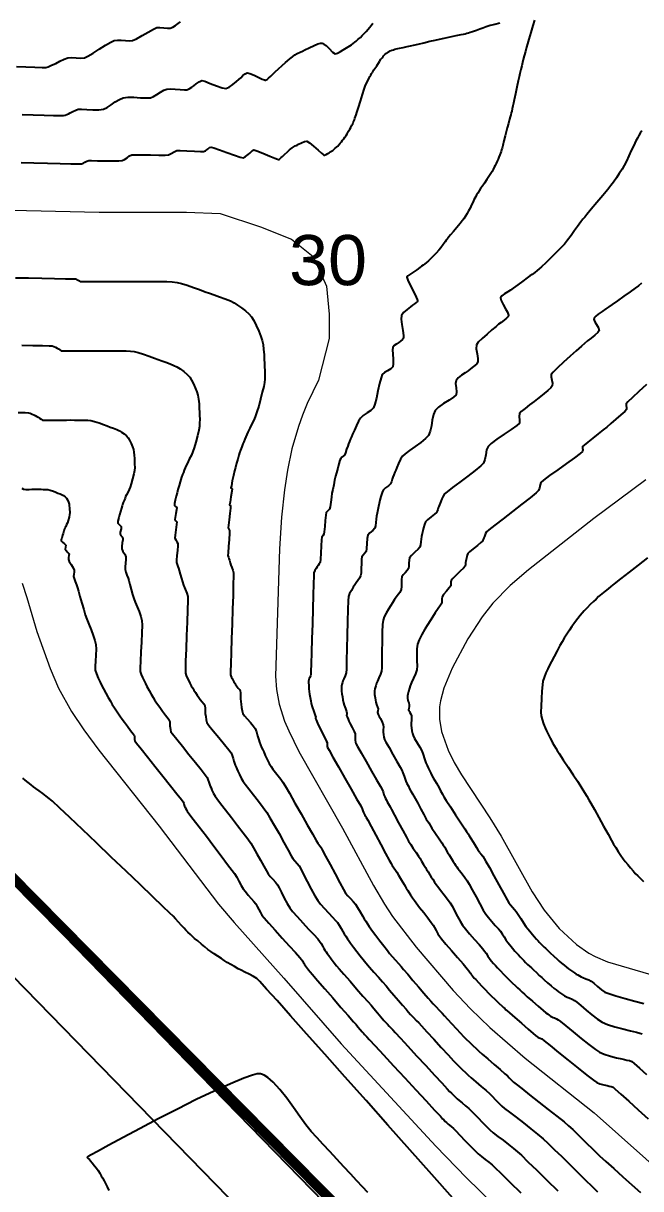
# Model space of a CAD drawing. Extents: x 27 to 849, y 0 to 853.
# Drawn here: x 191.3 to 253.8, y 308.7 to 426.9 of the extents above; entities that cross this region are included whole.
import ezdxf
from ezdxf.enums import TextEntityAlignment as Align

# ---------------------------------------------------------------- set-up
doc = ezdxf.new("R2010")
doc.units = 0
doc.header["$LTSCALE"] = 2
for name, color, linetype in [('ARQ - PORTAS E ESQUADRIAS 1-50', 2, 'Continuous'), ('Curva 1 m', 5, 'Continuous'), ('Curva Mestra', 1, 'Continuous'), ('TRA_Trecho_Rodoviario_L', 7, 'Continuous'), ('TXT - TEXTO 01', 142, 'Continuous')]:
    doc.layers.add(name, color=color, linetype=linetype)
doc.styles.add('ARIAL', font='arial.ttf')

msp = doc.modelspace()

# ---------------------------------------------------------------- linework, layer by layer
at = {"layer": 'ARQ - PORTAS E ESQUADRIAS 1-50', "const_width": 1}
msp.add_lwpolyline([(619.66, 64.96), (532.95, 53.73), (488.22, 57.38), (464.07, 66.69), (452.24, 74.7), (148.79, 382.23), (76.61, 469.9), (65.46, 493.56), (62.14, 582.82), (440.6, 808.53), (802.5, 491.86), (619.66, 64.96)], close=True, dxfattribs=at)
at = {"layer": 'Curva 1 m', "linetype": 'Continuous', "lineweight": -3}
for points, elevation in [([(190.58, 422.48), (191.52, 422.45), (192.45, 422.42), (193.19, 422.4), (193.55, 422.4), (193.79, 422.47), (194.06, 422.58), (194.3, 422.68), (194.56, 422.81), (194.97, 423.02), (195.42, 423.24), (195.8, 423.37), (196.18, 423.4), (196.65, 423.37), (197.11, 423.34), (197.49, 423.37), (197.83, 423.54), (198.35, 423.85), (198.98, 424.25), (199.6, 424.65), (200.14, 424.97), (200.49, 425.13), (200.82, 425.17), (201.21, 425.15), (201.63, 425.12), (202.02, 425.1), (202.35, 425.13), (202.75, 425.3), (203.32, 425.62), (203.93, 425.98), (204.46, 426.28), (204.81, 426.44), (205.12, 426.45), (205.51, 426.41), (205.88, 426.37), (206.17, 426.38), (206.42, 426.49), (206.7, 426.66), (206.98, 426.85), (207.21, 427.01)], 33), ([(191.07, 412.75), (192.36, 412.72), (193.72, 412.69), (195.01, 412.67), (196.1, 412.64), (196.86, 412.63), (197.16, 412.62), (197.28, 412.66), (197.41, 412.71), (197.53, 412.78), (197.72, 412.88), (197.91, 412.95), (198.18, 412.95), (198.78, 412.94), (199.54, 412.93), (200.32, 412.92), (200.95, 412.92), (201.29, 412.95), (201.53, 413.06), (201.79, 413.24), (202.05, 413.42), (202.29, 413.53), (202.65, 413.55), (203.33, 413.55), (204.17, 413.54), (205, 413.52), (205.66, 413.52), (206, 413.53), (206.27, 413.66), (206.56, 413.84), (206.82, 413.97), (207.18, 413.97), (207.85, 413.94), (208.61, 413.9), (209.25, 413.86), (209.55, 413.86), (209.73, 413.95), (209.9, 414.07), (210.02, 414.16), (210.16, 414.27), (210.3, 414.33), (210.57, 414.25), (211.16, 414.05), (211.91, 413.78), (212.67, 413.51), (213.27, 413.31), (213.57, 413.24), (213.8, 413.36), (214.05, 413.56), (214.22, 413.71), (214.36, 413.83), (214.51, 413.97), (214.64, 414.04), (214.94, 413.94), (215.55, 413.7), (216.26, 413.4), (216.76, 413.2), (217.03, 413.09), (217.13, 413.06), (217.15, 413.06), (217.18, 413.07), (217.23, 413.09), (217.31, 413.15), (217.41, 413.26), (217.53, 413.38), (217.74, 413.57), (218.05, 413.85), (218.26, 414.04), (218.38, 414.14), (218.52, 414.25), (218.64, 414.33), (218.82, 414.44), (219.02, 414.53), (219.18, 414.62), (219.46, 414.76), (219.77, 414.89), (220.02, 414.93), (220.28, 414.77), (220.7, 414.42), (221.16, 414.01), (221.49, 413.72), (221.67, 413.57), (221.74, 413.52), (221.76, 413.51), (221.79, 413.51), (221.86, 413.53), (221.97, 413.58), (222.13, 413.67), (222.26, 413.75), (222.39, 413.83), (222.51, 413.91), (222.64, 413.99), (222.76, 414.09), (222.86, 414.18), (223.01, 414.31), (223.14, 414.42), (223.26, 414.56), (223.4, 414.72), (223.51, 414.85), (223.63, 415.01), (223.75, 415.17), (223.87, 415.33), (223.98, 415.5), (224.09, 415.67), (224.24, 415.92), (224.37, 416.13), (224.47, 416.31), (224.58, 416.53), (224.66, 416.69), (224.71, 416.82), (224.78, 416.96), (224.83, 417.09), (224.88, 417.24), (224.95, 417.43), (225.01, 417.6), (225.09, 417.84), (225.24, 418.35), (225.44, 418.99), (225.64, 419.65), (225.81, 420.19), (225.92, 420.49), (226.03, 420.75), (226.18, 421.05), (226.32, 421.33), (226.4, 421.49), (226.48, 421.62), (226.57, 421.77), (226.65, 421.9), (226.81, 422.14), (227.09, 422.57), (227.37, 423), (227.52, 423.22), (227.64, 423.38), (227.73, 423.5), (227.79, 423.57), (227.85, 423.63), (227.96, 423.74), (228.08, 423.85), (228.14, 423.89), (228.21, 423.94), (228.28, 423.98), (228.35, 424.02), (228.47, 424.08), (228.63, 424.15), (228.78, 424.2), (228.93, 424.25), (229.07, 424.29), (229.22, 424.32), (229.4, 424.36), (229.76, 424.43), (230.18, 424.51), (230.51, 424.58), (230.81, 424.65), (231.28, 424.76), (231.86, 424.9), (232.47, 425.05), (233.02, 425.18), (233.44, 425.28), (233.93, 425.38), (234.54, 425.51), (235.16, 425.63), (235.64, 425.73), (235.89, 425.78), (236.05, 425.82), (236.23, 425.86), (236.39, 425.9), (236.57, 425.96), (236.81, 426.03), (237.01, 426.1), (237.22, 426.18), (237.54, 426.3), (237.84, 426.42), (238.01, 426.49), (238.2, 426.55), (238.39, 426.62), (238.58, 426.67), (238.78, 426.73), (239.06, 426.79), (239.57, 426.92)], 31), ([(191.17, 417.61), (192.28, 417.58), (193.38, 417.55), (194.35, 417.53), (195.05, 417.51), (195.35, 417.51), (195.51, 417.56), (195.69, 417.63), (195.85, 417.7), (196.02, 417.78), (196.3, 417.93), (196.6, 418.07), (196.85, 418.16), (197.17, 418.17), (197.7, 418.14), (198.33, 418.11), (198.93, 418.11), (199.39, 418.16), (199.76, 418.33), (200.18, 418.59), (200.6, 418.9), (201.02, 419.16), (201.39, 419.33), (201.86, 419.38), (202.48, 419.37), (203.16, 419.33), (203.76, 419.3), (204.17, 419.33), (204.48, 419.46), (204.82, 419.66), (205.17, 419.88), (205.51, 420.08), (205.81, 420.2), (206.19, 420.23), (206.68, 420.2), (207.19, 420.16), (207.62, 420.12), (207.86, 420.12), (208.09, 420.23), (208.34, 420.39), (208.55, 420.54), (208.79, 420.72), (209.09, 420.94), (209.36, 421.07), (209.66, 420.99), (210.21, 420.78), (210.85, 420.52), (211.43, 420.32), (211.81, 420.25), (212.14, 420.4), (212.52, 420.68), (212.87, 420.98), (213.11, 421.19), (213.31, 421.36), (213.53, 421.57), (213.75, 421.76), (213.95, 421.85), (214.22, 421.79), (214.66, 421.6), (215.15, 421.37), (215.5, 421.21), (215.71, 421.14), (215.8, 421.12), (215.84, 421.12), (215.88, 421.13), (215.98, 421.18), (216.14, 421.31), (216.35, 421.52), (216.59, 421.75), (216.8, 421.94), (217.13, 422.25), (217.51, 422.59), (217.85, 422.9), (218.05, 423.08), (218.29, 423.28), (218.57, 423.49), (218.81, 423.66), (219.04, 423.8), (219.32, 423.94), (219.56, 424.06), (219.81, 424.19), (220.24, 424.4), (220.75, 424.63), (221.14, 424.78), (221.38, 424.85), (221.51, 424.86), (221.56, 424.86), (221.62, 424.84), (221.75, 424.77), (221.96, 424.61), (222.27, 424.31), (222.61, 423.96), (222.87, 423.79), (223.11, 423.85), (223.41, 424), (223.69, 424.17), (223.87, 424.28), (224.03, 424.37), (224.21, 424.48), (224.37, 424.58), (224.53, 424.69), (224.71, 424.83), (224.87, 424.95), (225.01, 425.07), (225.22, 425.25), (225.44, 425.45), (225.62, 425.62), (225.8, 425.81), (226.01, 426.05), (226.22, 426.29), (226.37, 426.46), (226.52, 426.66), (226.7, 426.9)], 32), ([(243.08, 427.2), (242.91, 426.64), (242.71, 425.94), (242.51, 425.27), (242.38, 424.8), (242.28, 424.44), (242.17, 424.02), (242.05, 423.58), (241.94, 423.19), (241.87, 422.89), (241.79, 422.56), (241.69, 422.18), (241.6, 421.79), (241.52, 421.46), (241.44, 421.05), (241.3, 420.41), (241.15, 419.71), (241.03, 419.11), (240.96, 418.79), (240.9, 418.51), (240.83, 418.2), (240.77, 417.97), (240.73, 417.79), (240.68, 417.58), (240.63, 417.4), (240.56, 417.15), (240.44, 416.73), (240.31, 416.26), (240.2, 415.88), (240.1, 415.46), (239.97, 414.95), (239.86, 414.48), (239.8, 414.22), (239.75, 414.06), (239.69, 413.88), (239.64, 413.72), (239.57, 413.54), (239.48, 413.3), (239.39, 413.1), (239.31, 412.9), (239.2, 412.67), (239.11, 412.47), (239, 412.28), (238.88, 412.05), (238.78, 411.86), (238.66, 411.66), (238.52, 411.44), (238.4, 411.25), (238.25, 411.03), (238.01, 410.68), (237.78, 410.33), (237.62, 410.11), (237.49, 409.9), (237.33, 409.66), (237.22, 409.47), (237.13, 409.31), (237.03, 409.13), (236.95, 408.97), (236.86, 408.78), (236.71, 408.46), (236.55, 408.12), (236.41, 407.85), (236.27, 407.6), (236.09, 407.33), (235.91, 407.06), (235.74, 406.83), (235.54, 406.57), (235.21, 406.18), (234.86, 405.76), (234.56, 405.41), (234.41, 405.23), (234.32, 405.12), (234.22, 404.99), (234.13, 404.87), (234.02, 404.71), (233.81, 404.43), (233.58, 404.11), (233.38, 403.86), (233.11, 403.57), (232.71, 403.17), (232.33, 402.8), (232.11, 402.6), (231.96, 402.48), (231.79, 402.35), (231.64, 402.24), (231.45, 402.11), (231.15, 401.89), (230.84, 401.67), (230.65, 401.53), (230.46, 401.41), (230.25, 401.27), (230.14, 401.13), (230.24, 400.84), (230.52, 400.27), (230.85, 399.6), (231.08, 399.12), (231.19, 398.86), (231.23, 398.76), (231.23, 398.73), (231.22, 398.7), (231.18, 398.64), (231.08, 398.55), (230.91, 398.43), (230.73, 398.29), (230.52, 398.13), (230.17, 397.85), (229.82, 397.54), (229.6, 397.24), (229.58, 396.89), (229.64, 396.33), (229.73, 395.72), (229.81, 395.21), (229.82, 394.95), (229.7, 394.8), (229.5, 394.64), (229.32, 394.51), (229.12, 394.37), (228.87, 394.19), (228.71, 394.01), (228.69, 393.77), (228.72, 393.33), (228.75, 392.81), (228.76, 392.34), (228.71, 392.05), (228.51, 391.85), (228.2, 391.65), (227.87, 391.46), (227.65, 391.26), (227.54, 390.94), (227.39, 390.35), (227.22, 389.61), (227.06, 388.86), (226.9, 388.25), (226.76, 387.89), (226.5, 387.63), (226.12, 387.37), (225.73, 387.11), (225.44, 386.85), (225.26, 386.54), (225.04, 386.11), (224.83, 385.63), (224.65, 385.21), (224.54, 384.95), (224.44, 384.74), (224.34, 384.48), (224.24, 384.23), (224.15, 384.01), (224.04, 383.68), (223.92, 383.31), (223.82, 383.08), (223.7, 382.97), (223.56, 382.87), (223.44, 382.76), (223.37, 382.58), (223.26, 382.21), (223.14, 381.76), (223.02, 381.31), (222.92, 380.96), (222.83, 380.56), (222.73, 380.09), (222.64, 379.62), (222.56, 379.24), (222.5, 378.82), (222.43, 378.31), (222.37, 377.86), (222.32, 377.62), (222.22, 377.5), (222.07, 377.38), (221.97, 377.26), (221.93, 377), (221.87, 376.46), (221.82, 375.84), (221.77, 375.31), (221.73, 375.06), (221.63, 374.92), (221.52, 374.78), (221.49, 374.5), (221.46, 373.88), (221.42, 373.15), (221.38, 372.53), (221.35, 372.22), (221.27, 372.07), (221.15, 371.91), (221.05, 371.77), (220.95, 371.6), (220.82, 371.38), (220.73, 371.17), (220.72, 370.85), (220.69, 370.05), (220.65, 368.89), (220.61, 367.5), (220.57, 365.99), (220.53, 364.48), (220.49, 363.09), (220.46, 361.94), (220.43, 361.15), (220.42, 360.84), (220.37, 360.7), (220.3, 360.54), (220.25, 360.44), (220.21, 360.31), (220.18, 360.18), (220.19, 360.03), (220.2, 359.73), (220.22, 359.39), (220.24, 359.11), (220.28, 358.84), (220.34, 358.52), (220.4, 358.19), (220.46, 357.91), (220.56, 357.56), (220.72, 357.1), (220.85, 356.7), (220.91, 356.52), (220.9, 356.46), (220.89, 356.4), (220.96, 356.24), (221.1, 355.91), (221.22, 355.62), (221.35, 355.37), (221.56, 354.95), (221.79, 354.49), (221.98, 354.11), (222.06, 353.94), (222.06, 353.81), (222.06, 353.69), (222.07, 353.56), (222.1, 353.44), (222.26, 353.16), (222.65, 352.46), (223.21, 351.48), (223.86, 350.35), (224.5, 349.22), (225.06, 348.23), (225.47, 347.52), (225.63, 347.23), (225.7, 347.03), (225.76, 346.85), (225.82, 346.73), (225.89, 346.6), (225.96, 346.48), (226.03, 346.35), (226.18, 346.09), (226.52, 345.44), (226.99, 344.57), (227.51, 343.61), (227.99, 342.71), (228.36, 342.02), (228.54, 341.69), (228.67, 341.49), (228.83, 341.25), (228.99, 341.02), (229.12, 340.81), (229.31, 340.49), (229.6, 340.01), (229.87, 339.56), (230.01, 339.31), (230.08, 339.19), (230.17, 339.06), (230.24, 338.94), (230.35, 338.78), (230.53, 338.5), (230.73, 338.19), (230.91, 337.94), (231.1, 337.68), (231.44, 337.24), (231.86, 336.7), (232.28, 336.16), (232.62, 335.71), (232.81, 335.44), (232.96, 335.18), (233.12, 334.88), (233.28, 334.57), (233.44, 334.31), (233.66, 334.04), (234.1, 333.52), (234.67, 332.85), (235.28, 332.14), (235.84, 331.5), (236.25, 331.02), (236.43, 330.81), (236.51, 330.7), (236.59, 330.56), (236.67, 330.44), (236.76, 330.32), (236.88, 330.19), (236.98, 330.07), (237.12, 329.92), (237.4, 329.62), (237.76, 329.24), (238.11, 328.87), (238.4, 328.57), (238.7, 328.27), (239.08, 327.9), (239.47, 327.53), (239.79, 327.22), (239.95, 327.07), (240.06, 326.97), (240.19, 326.85), (240.3, 326.75), (240.54, 326.53), (241.08, 326.07), (241.76, 325.48), (242.43, 324.9), (242.96, 324.44), (243.18, 324.25), (243.32, 324.15), (243.43, 324.08), (243.49, 324.04), (243.56, 324.01), (243.67, 323.96), (243.81, 323.9), (244.05, 323.71), (244.66, 323.22), (245.52, 322.53), (246.51, 321.74), (247.51, 320.94), (248.4, 320.23), (249.07, 319.71), (249.4, 319.48), (249.71, 319.36), (250.11, 319.25), (250.46, 319.16), (250.66, 319.11), (250.85, 319.07), (251.04, 319.02), (251.27, 318.82), (251.84, 318.31), (252.65, 317.58), (253.6, 316.72), (254.61, 315.81)], 31), ([(253.95, 415.98), (253.79, 415.72), (253.65, 415.49), (253.51, 415.22), (253.36, 414.95), (253.24, 414.71), (253.1, 414.43), (252.89, 413.97), (252.64, 413.42), (252.39, 412.89), (252.17, 412.46), (251.95, 412.08), (251.67, 411.65), (251.38, 411.21), (251.09, 410.78), (250.83, 410.43), (250.51, 410.02), (250, 409.41), (249.41, 408.7), (248.84, 408.02), (248.39, 407.49), (248.17, 407.23), (247.99, 407), (247.79, 406.75), (247.61, 406.52), (247.44, 406.28), (247.15, 405.87), (246.79, 405.37), (246.42, 404.88), (246.11, 404.49), (245.78, 404.15), (245.3, 403.66), (244.76, 403.12), (244.23, 402.6), (243.8, 402.19), (243.56, 401.97), (243.35, 401.8), (243.1, 401.61), (242.84, 401.42), (242.62, 401.26), (242.35, 401.05), (241.89, 400.73), (241.38, 400.36), (240.92, 400.03), (240.64, 399.82), (240.37, 399.65), (240.05, 399.45), (239.77, 399.24), (239.62, 399.03), (239.69, 398.77), (239.9, 398.37), (240.16, 397.91), (240.34, 397.57), (240.42, 397.37), (240.44, 397.27), (240.44, 397.23), (240.43, 397.19), (240.38, 397.1), (240.25, 396.96), (240.02, 396.78), (239.7, 396.55), (239.44, 396.36), (239.19, 396.14), (238.77, 395.79), (238.27, 395.36), (237.78, 394.92), (237.39, 394.53), (237.19, 394.26), (237.17, 393.87), (237.26, 393.36), (237.35, 392.88), (237.35, 392.54), (237.19, 392.31), (236.91, 392.07), (236.61, 391.85), (236.35, 391.65), (236.07, 391.45), (235.7, 391.19), (235.35, 390.92), (235.13, 390.66), (235.09, 390.34), (235.13, 389.92), (235.17, 389.51), (235.13, 389.19), (234.88, 388.96), (234.42, 388.66), (233.87, 388.32), (233.35, 387.96), (233.01, 387.62), (232.83, 387.2), (232.72, 386.65), (232.63, 386.06), (232.52, 385.51), (232.34, 385.09), (232.04, 384.77), (231.55, 384.37), (230.98, 383.96), (230.42, 383.56), (229.96, 383.23), (229.71, 383), (229.5, 382.67), (229.3, 382.24), (229.13, 381.84), (229.02, 381.58), (228.93, 381.35), (228.82, 381.1), (228.74, 380.87), (228.66, 380.64), (228.58, 380.38), (228.49, 380.17), (228.27, 379.99), (227.97, 379.76), (227.74, 379.54), (227.63, 379.29), (227.52, 378.91), (227.42, 378.51), (227.35, 378.19), (227.28, 377.89), (227.2, 377.54), (227.13, 377.19), (227.08, 376.9), (227.04, 376.61), (227.01, 376.26), (226.96, 375.93), (226.89, 375.69), (226.69, 375.45), (226.4, 375.21), (226.19, 374.97), (226.13, 374.64), (226.09, 374.12), (226.06, 373.61), (226.02, 373.32), (225.89, 373.14), (225.71, 372.95), (225.59, 372.77), (225.56, 372.53), (225.54, 372.09), (225.52, 371.58), (225.5, 371.13), (225.46, 370.84), (225.35, 370.63), (225.19, 370.39), (225.01, 370.15), (224.87, 369.94), (224.72, 369.7), (224.53, 369.38), (224.35, 369.05), (224.23, 368.75), (224.2, 368.33), (224.16, 367.43), (224.13, 366.21), (224.1, 364.84), (224.07, 363.47), (224.04, 362.26), (224.02, 361.39), (224, 361), (223.9, 360.72), (223.76, 360.41), (223.66, 360.2), (223.61, 360.03), (223.56, 359.85), (223.52, 359.68), (223.52, 359.46), (223.54, 359.15), (223.57, 358.88), (223.61, 358.6), (223.67, 358.27), (223.73, 357.98), (223.81, 357.73), (223.92, 357.39), (224.02, 357.09), (224.07, 356.94), (224.05, 356.82), (224.03, 356.69), (224.09, 356.55), (224.19, 356.31), (224.28, 356.11), (224.41, 355.86), (224.61, 355.47), (224.81, 355.07), (224.91, 354.84), (224.92, 354.69), (224.91, 354.5), (224.91, 354.34), (224.92, 354.18), (224.95, 354), (224.99, 353.84), (225.15, 353.56), (225.52, 352.9), (226.02, 352.02), (226.57, 351.06), (227.08, 350.17), (227.47, 349.5), (227.64, 349.19), (227.73, 348.94), (227.83, 348.65), (227.9, 348.44), (227.98, 348.28), (228.07, 348.09), (228.15, 347.94), (228.25, 347.78), (228.35, 347.6), (228.45, 347.44), (228.59, 347.16), (228.9, 346.58), (229.31, 345.82), (229.73, 345.03), (230.1, 344.36), (230.33, 343.94), (230.54, 343.6), (230.8, 343.2), (231.08, 342.8), (231.31, 342.44), (231.48, 342.19), (231.64, 341.92), (231.84, 341.59), (232.02, 341.28), (232.15, 341.06), (232.29, 340.83), (232.46, 340.55), (232.61, 340.31), (232.77, 340.08), (232.95, 339.8), (233.11, 339.56), (233.28, 339.35), (233.57, 338.97), (233.93, 338.52), (234.27, 338.07), (234.54, 337.69), (234.76, 337.31), (235.02, 336.83), (235.28, 336.32), (235.54, 335.84), (235.79, 335.44), (236.08, 335.06), (236.51, 334.55), (237, 333.99), (237.47, 333.46), (237.84, 333.04), (238.03, 332.81), (238.19, 332.58), (238.36, 332.3), (238.52, 332.06), (238.7, 331.83), (238.93, 331.56), (239.13, 331.33), (239.33, 331.11), (239.62, 330.8), (239.93, 330.48), (240.2, 330.2), (240.47, 329.93), (240.82, 329.6), (241.14, 329.29), (241.36, 329.08), (241.58, 328.87), (241.84, 328.63), (242.06, 328.43), (242.35, 328.18), (242.87, 327.72), (243.46, 327.21), (243.97, 326.77), (244.23, 326.55), (244.4, 326.43), (244.6, 326.29), (244.72, 326.21), (244.85, 326.14), (244.97, 326.07), (245.1, 326.02), (245.31, 325.93), (245.48, 325.85), (245.72, 325.66), (246.26, 325.22), (246.99, 324.61), (247.8, 323.95), (248.59, 323.32), (249.25, 322.82), (249.67, 322.54), (250.15, 322.34), (250.77, 322.16), (251.4, 321.99), (251.92, 321.87), (252.2, 321.8), (252.44, 321.75), (252.72, 321.7), (252.95, 321.62), (253.19, 321.42), (253.71, 320.95), (254.43, 320.3)], 32), ([(190.49, 401.07), (191.79, 401.05), (193.15, 401.02), (194.45, 400.99), (195.54, 400.97), (196.29, 400.96), (196.58, 400.95), (196.67, 400.92), (196.75, 400.88), (196.83, 400.84), (196.91, 400.8), (196.97, 400.75), (197.04, 400.7), (197.24, 400.7), (197.73, 400.7), (198.41, 400.7), (199.15, 400.7), (199.87, 400.7), (200.43, 400.7), (200.97, 400.71), (201.63, 400.71), (202.35, 400.71), (203.05, 400.71), (203.67, 400.71), (204.14, 400.7), (204.63, 400.7), (205.21, 400.7), (205.81, 400.69), (206.38, 400.65), (206.87, 400.6), (207.31, 400.49), (207.88, 400.31), (208.52, 400.09), (209.15, 399.87), (209.72, 399.66), (210.14, 399.5), (210.62, 399.34), (211.17, 399.14), (211.74, 398.93), (212.26, 398.72), (212.65, 398.52), (213, 398.3), (213.39, 398.03), (213.78, 397.72), (214.13, 397.4), (214.4, 397.1), (214.64, 396.73), (214.89, 396.23), (215.14, 395.67), (215.35, 395.13), (215.49, 394.7), (215.57, 394.29), (215.63, 393.79), (215.67, 393.28), (215.69, 392.79), (215.71, 392.41), (215.73, 392.06), (215.74, 391.64), (215.75, 391.21), (215.74, 390.8), (215.71, 390.45), (215.64, 390.06), (215.49, 389.46), (215.32, 388.77), (215.13, 388.07), (214.95, 387.47), (214.82, 387.08), (214.67, 386.7), (214.45, 386.26), (214.23, 385.81), (214.04, 385.42), (213.92, 385.18), (213.82, 384.96), (213.72, 384.71), (213.62, 384.45), (213.53, 384.24), (213.42, 383.94), (213.3, 383.6), (213.2, 383.31), (213.12, 383.07), (213.01, 382.69), (212.89, 382.26), (212.77, 381.84), (212.68, 381.5), (212.57, 381.04), (212.45, 380.48), (212.36, 379.99), (212.32, 379.78), (212.38, 379.73), (212.43, 379.67), (212.4, 379.42), (212.31, 378.86), (212.23, 378.31), (212.19, 378.06), (212.24, 378), (212.28, 377.94), (212.26, 377.71), (212.2, 377.17), (212.13, 376.53), (212.07, 375.98), (212.05, 375.73), (212.12, 375.6), (212.19, 375.46), (212.18, 375.17), (212.14, 374.55), (212.08, 373.81), (212.04, 373.18), (212.02, 372.9), (212.07, 372.75), (212.12, 372.61), (212.17, 372.44), (212.25, 372.16), (212.32, 371.92), (212.41, 371.69), (212.52, 371.41), (212.59, 371.17), (212.59, 370.83), (212.56, 370.02), (212.53, 368.87), (212.48, 367.47), (212.43, 365.97), (212.38, 364.46), (212.34, 363.08), (212.3, 361.93), (212.28, 361.14), (212.27, 360.83), (212.31, 360.7), (212.38, 360.56), (212.44, 360.43), (212.52, 360.29), (212.62, 360.11), (212.7, 359.96), (212.78, 359.84), (212.87, 359.71), (212.95, 359.59), (213.05, 359.47), (213.18, 359.32), (213.26, 359.18), (213.28, 359), (213.29, 358.7), (213.3, 358.38), (213.32, 358.11), (213.35, 357.84), (213.39, 357.51), (213.45, 357.18), (213.54, 356.91), (213.7, 356.67), (213.97, 356.34), (214.29, 355.97), (214.58, 355.63), (214.76, 355.37), (214.9, 355.04), (215.02, 354.63), (215.13, 354.24), (215.21, 353.98), (215.31, 353.73), (215.43, 353.45), (215.54, 353.2), (215.64, 352.99), (215.8, 352.64), (216, 352.24), (216.2, 351.84), (216.38, 351.52), (216.58, 351.24), (216.83, 350.91), (217.11, 350.56), (217.37, 350.23), (217.58, 349.94), (217.81, 349.55), (218.24, 348.8), (218.8, 347.81), (219.43, 346.71), (220.04, 345.62), (220.57, 344.68), (220.95, 344.01), (221.11, 343.73), (221.21, 343.61), (221.33, 343.47), (221.42, 343.35), (221.57, 343.08), (221.91, 342.44), (222.37, 341.58), (222.87, 340.63), (223.35, 339.74), (223.73, 339.05), (223.93, 338.69), (224.15, 338.42), (224.43, 338.13), (224.72, 337.83), (224.94, 337.57), (225.16, 337.23), (225.41, 336.8), (225.65, 336.37), (225.83, 336.07), (225.98, 335.83), (226.16, 335.56), (226.34, 335.29), (226.5, 335.07), (226.68, 334.82), (227.01, 334.38), (227.41, 333.86), (227.82, 333.32), (228.17, 332.86), (228.4, 332.57), (228.67, 332.25), (228.98, 331.89), (229.3, 331.54), (229.56, 331.23), (229.81, 330.94), (230.23, 330.45), (230.76, 329.83), (231.32, 329.17), (231.86, 328.54), (232.29, 328.03), (232.56, 327.73), (232.81, 327.45), (233.11, 327.14), (233.42, 326.81), (233.72, 326.5), (233.97, 326.23), (234.28, 325.9), (234.7, 325.44), (235.15, 324.95), (235.58, 324.49), (235.89, 324.15), (236.17, 323.88), (236.49, 323.56), (236.83, 323.23), (237.16, 322.92), (237.44, 322.65), (237.79, 322.35), (238.34, 321.87), (238.98, 321.32), (239.6, 320.79), (240.08, 320.37), (240.33, 320.16), (240.53, 319.96), (240.75, 319.72), (240.95, 319.52), (241.21, 319.31), (241.79, 318.86), (242.59, 318.23), (243.52, 317.5), (244.48, 316.75), (245.36, 316.05), (246.08, 315.48), (246.54, 315.1), (246.95, 314.72), (247.42, 314.26), (247.92, 313.77), (248.41, 313.27), (248.88, 312.81), (249.29, 312.42), (249.68, 312.06), (250.32, 311.48), (251.13, 310.75), (252.03, 309.93), (252.96, 309.1), (253.84, 308.32)], 29), ([(253.94, 400.51), (253.61, 400.27), (253.28, 400.03), (252.76, 399.66), (252.13, 399.21), (251.5, 398.75), (250.96, 398.37), (250.63, 398.12), (250.32, 397.91), (249.93, 397.65), (249.55, 397.38), (249.3, 397.18), (249.17, 397.04), (249.12, 396.97), (249.11, 396.93), (249.1, 396.89), (249.12, 396.79), (249.21, 396.61), (249.38, 396.34), (249.58, 396), (249.65, 395.73), (249.51, 395.53), (249.21, 395.25), (248.83, 394.96), (248.45, 394.67), (248.15, 394.42), (247.84, 394.14), (247.32, 393.68), (246.68, 393.11), (246.02, 392.51), (245.42, 391.95), (244.97, 391.51), (244.77, 391.27), (244.76, 391.02), (244.83, 390.7), (244.89, 390.38), (244.88, 390.13), (244.73, 389.92), (244.43, 389.65), (244.06, 389.34), (243.69, 389.05), (243.38, 388.8), (243.05, 388.53), (242.59, 388.19), (242.12, 387.83), (241.74, 387.51), (241.55, 387.31), (241.52, 387.01), (241.57, 386.63), (241.55, 386.33), (241.29, 386.11), (240.73, 385.7), (240.01, 385.21), (239.28, 384.7), (238.68, 384.26), (238.37, 383.97), (238.23, 383.61), (238.14, 383.13), (238.06, 382.66), (237.92, 382.29), (237.64, 382.01), (237.06, 381.54), (236.32, 380.97), (235.52, 380.36), (234.78, 379.8), (234.23, 379.38), (233.97, 379.15), (233.83, 378.93), (233.7, 378.65), (233.58, 378.38), (233.51, 378.21), (233.45, 378.06), (233.38, 377.88), (233.32, 377.73), (233.27, 377.58), (233.22, 377.41), (233.15, 377.27), (232.96, 377.11), (232.61, 376.83), (232.25, 376.54), (232.03, 376.32), (231.92, 376.05), (231.83, 375.71), (231.77, 375.42), (231.71, 375.14), (231.64, 374.83), (231.59, 374.56), (231.56, 374.3), (231.53, 374), (231.47, 373.75), (231.28, 373.54), (230.95, 373.24), (230.62, 372.93), (230.42, 372.68), (230.37, 372.44), (230.35, 372.13), (230.35, 371.82), (230.3, 371.58), (230.17, 371.38), (229.98, 371.16), (229.78, 370.95), (229.65, 370.75), (229.61, 370.49), (229.61, 370.13), (229.61, 369.76), (229.57, 369.47), (229.42, 369.17), (229.17, 368.81), (228.9, 368.44), (228.69, 368.12), (228.52, 367.84), (228.3, 367.48), (228.06, 367.08), (227.86, 366.68), (227.73, 366.34), (227.68, 365.91), (227.65, 365.15), (227.64, 364.2), (227.62, 363.18), (227.61, 362.25), (227.6, 361.53), (227.57, 361.17), (227.47, 360.87), (227.32, 360.51), (227.17, 360.18), (227.07, 359.96), (226.99, 359.7), (226.91, 359.4), (226.87, 359.19), (226.86, 359.02), (226.88, 358.82), (226.9, 358.65), (226.92, 358.47), (226.96, 358.25), (227.01, 358.05), (227.08, 357.82), (227.18, 357.55), (227.23, 357.36), (227.2, 357.17), (227.18, 356.98), (227.25, 356.79), (227.34, 356.59), (227.46, 356.37), (227.64, 356.03), (227.76, 355.75), (227.77, 355.52), (227.76, 355.24), (227.75, 355), (227.78, 354.76), (227.82, 354.49), (227.88, 354.25), (228.03, 353.98), (228.34, 353.43), (228.74, 352.74), (229.14, 352.04), (229.47, 351.46), (229.65, 351.15), (229.75, 350.88), (229.86, 350.55), (229.97, 350.24), (230.05, 350.02), (230.16, 349.78), (230.3, 349.51), (230.42, 349.27), (230.56, 349.03), (230.72, 348.76), (230.86, 348.52), (231, 348.26), (231.25, 347.79), (231.55, 347.21), (231.86, 346.65), (232.11, 346.19), (232.36, 345.8), (232.69, 345.28), (233.06, 344.72), (233.42, 344.2), (233.69, 343.79), (233.84, 343.56), (233.98, 343.33), (234.14, 343.05), (234.28, 342.81), (234.43, 342.57), (234.64, 342.23), (234.85, 341.89), (234.98, 341.69), (235.08, 341.53), (235.2, 341.35), (235.31, 341.19), (235.47, 340.99), (235.74, 340.65), (236.03, 340.26), (236.27, 339.94), (236.46, 339.6), (236.78, 339.02), (237.16, 338.31), (237.55, 337.58), (237.89, 336.96), (238.14, 336.56), (238.41, 336.22), (238.75, 335.81), (239.11, 335.41), (239.43, 335.06), (239.63, 334.81), (239.81, 334.56), (240, 334.25), (240.19, 333.95), (240.37, 333.69), (240.57, 333.43), (240.84, 333.11), (241.09, 332.8), (241.28, 332.59), (241.45, 332.41), (241.64, 332.21), (241.83, 332.01), (241.99, 331.84), (242.17, 331.66), (242.38, 331.46), (242.59, 331.26), (242.77, 331.09), (242.98, 330.89), (243.27, 330.62), (243.57, 330.34), (243.83, 330.11), (244.07, 329.89), (244.4, 329.6), (244.76, 329.29), (245.07, 329.02), (245.27, 328.86), (245.52, 328.67), (245.82, 328.47), (246.01, 328.34), (246.13, 328.27), (246.27, 328.19), (246.39, 328.13), (246.59, 328.05), (246.89, 327.93), (247.15, 327.8), (247.37, 327.63), (247.77, 327.28), (248.31, 326.82), (248.89, 326.33), (249.46, 325.9), (249.94, 325.59), (250.49, 325.37), (251.23, 325.14), (252.04, 324.91), (252.81, 324.72), (253.41, 324.57), (253.74, 324.49), (254, 324.43)], 33), ([(191.14, 394.23), (192.25, 394.21), (193.22, 394.19), (193.91, 394.18), (194.2, 394.17), (194.37, 394.11), (194.54, 394.03), (194.7, 393.95), (194.85, 393.87), (194.99, 393.76), (195.13, 393.68), (195.36, 393.67), (195.86, 393.67), (196.51, 393.67), (197.15, 393.68), (197.67, 393.68), (198.17, 393.68), (198.78, 393.68), (199.43, 393.68), (200.02, 393.68), (200.45, 393.68), (200.82, 393.67), (201.26, 393.67), (201.71, 393.66), (202.13, 393.64), (202.5, 393.6), (202.91, 393.49), (203.45, 393.32), (204.02, 393.12), (204.56, 392.92), (204.96, 392.78), (205.31, 392.65), (205.73, 392.5), (206.16, 392.34), (206.54, 392.19), (206.84, 392.04), (207.17, 391.83), (207.54, 391.56), (207.88, 391.26), (208.15, 390.98), (208.32, 390.7), (208.52, 390.32), (208.71, 389.9), (208.86, 389.5), (208.97, 389.18), (209.04, 388.78), (209.09, 388.3), (209.11, 387.83), (209.13, 387.46), (209.15, 387.12), (209.16, 386.72), (209.15, 386.32), (209.13, 385.99), (209.06, 385.61), (208.92, 385.04), (208.75, 384.41), (208.59, 383.83), (208.47, 383.46), (208.31, 383.1), (208.1, 382.67), (207.91, 382.28), (207.79, 382.04), (207.69, 381.81), (207.58, 381.55), (207.5, 381.33), (207.41, 381.11), (207.32, 380.85), (207.25, 380.63), (207.17, 380.39), (207.06, 380.01), (206.94, 379.6), (206.86, 379.28), (206.78, 378.94), (206.68, 378.53), (206.61, 378.17), (206.59, 377.99), (206.7, 377.88), (206.82, 377.77), (206.8, 377.56), (206.73, 377.16), (206.66, 376.76), (206.63, 376.56), (206.73, 376.44), (206.83, 376.31), (206.8, 376.05), (206.73, 375.52), (206.67, 374.97), (206.65, 374.66), (206.73, 374.49), (206.85, 374.3), (206.93, 374.12), (206.93, 373.88), (206.9, 373.42), (206.85, 372.9), (206.81, 372.44), (206.81, 372.2), (206.86, 372.01), (206.94, 371.8), (207, 371.62), (207.07, 371.39), (207.18, 371.01), (207.3, 370.59), (207.4, 370.24), (207.52, 369.91), (207.69, 369.51), (207.84, 369.1), (207.94, 368.74), (207.94, 368.3), (207.92, 367.39), (207.88, 366.17), (207.83, 364.79), (207.77, 363.43), (207.73, 362.24), (207.7, 361.37), (207.7, 360.99), (207.79, 360.73), (207.92, 360.44), (208.04, 360.19), (208.15, 359.98), (208.3, 359.71), (208.45, 359.45), (208.56, 359.25), (208.72, 359.01), (208.9, 358.74), (209.06, 358.51), (209.21, 358.32), (209.4, 358.09), (209.57, 357.87), (209.68, 357.68), (209.72, 357.44), (209.72, 357.14), (209.72, 356.88), (209.76, 356.6), (209.81, 356.26), (209.89, 355.98), (210.09, 355.69), (210.53, 355.14), (211.1, 354.45), (211.66, 353.76), (212.11, 353.2), (212.33, 352.89), (212.43, 352.65), (212.53, 352.34), (212.61, 352.05), (212.67, 351.86), (212.74, 351.67), (212.84, 351.46), (212.92, 351.27), (213.02, 351.05), (213.18, 350.7), (213.37, 350.32), (213.55, 350.01), (213.75, 349.73), (214.13, 349.24), (214.6, 348.64), (215.11, 347.99), (215.58, 347.36), (215.95, 346.84), (216.27, 346.32), (216.7, 345.57), (217.19, 344.71), (217.67, 343.83), (218.11, 343.05), (218.43, 342.47), (218.6, 342.19), (218.79, 341.95), (219.03, 341.68), (219.23, 341.44), (219.39, 341.15), (219.68, 340.58), (220.05, 339.85), (220.45, 339.09), (220.82, 338.41), (221.11, 337.94), (221.4, 337.57), (221.79, 337.13), (222.21, 336.68), (222.61, 336.26), (222.93, 335.91), (223.12, 335.69), (223.29, 335.43), (223.49, 335.1), (223.66, 334.79), (223.79, 334.57), (223.95, 334.33), (224.13, 334.05), (224.29, 333.82), (224.45, 333.6), (224.74, 333.21), (225.08, 332.76), (225.43, 332.31), (225.72, 331.94), (225.99, 331.62), (226.36, 331.19), (226.8, 330.68), (227.26, 330.16), (227.69, 329.67), (228.04, 329.27), (228.4, 328.85), (228.83, 328.35), (229.29, 327.81), (229.71, 327.31), (230.07, 326.9), (230.29, 326.64), (230.53, 326.38), (230.82, 326.08), (231.1, 325.78), (231.35, 325.52), (231.64, 325.21), (232.18, 324.62), (232.88, 323.86), (233.64, 323.04), (234.34, 322.27), (234.89, 321.68), (235.19, 321.37), (235.45, 321.1), (235.76, 320.8), (236.08, 320.5), (236.35, 320.24), (236.66, 319.97), (237.15, 319.55), (237.69, 319.09), (238.18, 318.66), (238.51, 318.37), (238.8, 318.08), (239.13, 317.73), (239.47, 317.38), (239.76, 317.09), (240.05, 316.86), (240.56, 316.46), (241.22, 315.95), (241.97, 315.38), (242.72, 314.79), (243.4, 314.24), (243.95, 313.78), (244.44, 313.32), (245.09, 312.7), (245.84, 311.97), (246.65, 311.17), (247.46, 310.36), (248.23, 309.6), (248.91, 308.93), (249.45, 308.41)], 28), ([(254.43, 390.25), (253.66, 389.54), (253.01, 388.93), (252.54, 388.48), (252.36, 388.29), (252.36, 388.11), (252.41, 387.89), (252.41, 387.71), (252.24, 387.52), (251.84, 387.17), (251.34, 386.73), (250.83, 386.29), (250.41, 385.94), (250.05, 385.64), (249.55, 385.25), (249, 384.82), (248.5, 384.42), (248.13, 384.11), (247.96, 383.96), (247.95, 383.81), (247.98, 383.62), (247.96, 383.47), (247.72, 383.27), (247.12, 382.83), (246.31, 382.24), (245.43, 381.61), (244.61, 381.01), (243.99, 380.55), (243.72, 380.33), (243.64, 380.07), (243.59, 379.75), (243.5, 379.49), (243.24, 379.26), (242.64, 378.77), (241.8, 378.11), (240.85, 377.37), (239.9, 376.63), (239.07, 375.98), (238.47, 375.51), (238.23, 375.31), (238.13, 375.15), (238.05, 374.95), (238, 374.83), (237.95, 374.71), (237.9, 374.6), (237.86, 374.48), (237.82, 374.36), (237.66, 374.23), (237.3, 373.93), (236.87, 373.58), (236.5, 373.27), (236.32, 373.1), (236.27, 372.96), (236.22, 372.79), (236.19, 372.65), (236.16, 372.51), (236.13, 372.35), (236.1, 372.22), (236.08, 372.01), (236.04, 371.82), (235.88, 371.64), (235.55, 371.31), (235.15, 370.92), (234.81, 370.57), (234.64, 370.39), (234.62, 370.22), (234.61, 370.01), (234.59, 369.84), (234.44, 369.63), (234.16, 369.29), (233.87, 368.95), (233.72, 368.73), (233.7, 368.53), (233.7, 368.29), (233.68, 368.09), (233.56, 367.89), (233.33, 367.53), (233.03, 367.09), (232.73, 366.65), (232.5, 366.29), (232.28, 365.92), (231.98, 365.43), (231.67, 364.89), (231.4, 364.36), (231.23, 363.92), (231.16, 363.44), (231.16, 362.86), (231.17, 362.25), (231.18, 361.71), (231.15, 361.33), (231.02, 360.93), (230.81, 360.46), (230.61, 360.02), (230.48, 359.71), (230.4, 359.45), (230.31, 359.12), (230.24, 358.84), (230.21, 358.69), (230.21, 358.56), (230.22, 358.42), (230.25, 358.28), (230.28, 358.12), (230.34, 357.96), (230.39, 357.78), (230.37, 357.61), (230.34, 357.4), (230.32, 357.27), (230.35, 357.18), (230.4, 357.08), (230.46, 356.98), (230.55, 356.81), (230.61, 356.66), (230.62, 356.49), (230.61, 356.21), (230.6, 355.91), (230.6, 355.66), (230.62, 355.43), (230.66, 355.15), (230.71, 354.88), (230.77, 354.66), (230.92, 354.36), (231.18, 353.93), (231.45, 353.47), (231.65, 353.11), (231.8, 352.75), (231.94, 352.31), (232.08, 351.9), (232.19, 351.61), (232.29, 351.37), (232.43, 351.1), (232.57, 350.83), (232.69, 350.61), (232.82, 350.38), (232.98, 350.11), (233.14, 349.84), (233.27, 349.61), (233.41, 349.35), (233.57, 349.04), (233.75, 348.71), (233.9, 348.44), (234.13, 348.08), (234.56, 347.42), (235.09, 346.61), (235.61, 345.82), (236.02, 345.21), (236.2, 344.94), (236.27, 344.82), (236.35, 344.68), (236.42, 344.56), (236.58, 344.3), (236.89, 343.8), (237.2, 343.31), (237.35, 343.06), (237.43, 342.94), (237.52, 342.81), (237.63, 342.67), (237.83, 342.42), (237.99, 342.19), (238.16, 341.9), (238.51, 341.27), (238.97, 340.42), (239.47, 339.51), (239.94, 338.66), (240.3, 338.01), (240.49, 337.69), (240.65, 337.48), (240.86, 337.25), (241.07, 337.02), (241.24, 336.81), (241.43, 336.53), (241.69, 336.12), (241.97, 335.68), (242.21, 335.31), (242.44, 335.02), (242.74, 334.66), (243.05, 334.3), (243.3, 334), (243.44, 333.84), (243.55, 333.72), (243.68, 333.59), (243.79, 333.47), (243.91, 333.35), (244.05, 333.21), (244.18, 333.09), (244.35, 332.94), (244.67, 332.64), (245.04, 332.29), (245.38, 331.98), (245.59, 331.79), (245.82, 331.59), (246.08, 331.36), (246.31, 331.16), (246.53, 331), (246.83, 330.79), (247.12, 330.59), (247.3, 330.47), (247.46, 330.38), (247.65, 330.28), (247.81, 330.19), (247.99, 330.12), (248.27, 330), (248.58, 329.88), (248.82, 329.76), (249.09, 329.55), (249.46, 329.23), (249.86, 328.89), (250.22, 328.65), (250.61, 328.51), (251.33, 328.28), (252.26, 328.01), (253.25, 327.73), (254.17, 327.48)], 34), ([(190.75, 387.42), (191.48, 387.4), (191.82, 387.39), (191.99, 387.34), (192.17, 387.25), (192.33, 387.18), (192.49, 387.11), (192.66, 387.02), (192.8, 386.94), (192.93, 386.84), (193.08, 386.73), (193.22, 386.65), (193.47, 386.64), (193.94, 386.64), (194.47, 386.65), (194.91, 386.65), (195.24, 386.65), (195.65, 386.65), (196.08, 386.66), (196.48, 386.65), (196.76, 386.65), (197.08, 386.65), (197.45, 386.65), (197.82, 386.63), (198.13, 386.6), (198.49, 386.5), (198.95, 386.35), (199.42, 386.18), (199.77, 386.05), (200.07, 385.94), (200.42, 385.82), (200.77, 385.68), (201.02, 385.56), (201.24, 385.42), (201.49, 385.24), (201.72, 385.04), (201.9, 384.85), (202.04, 384.61), (202.21, 384.27), (202.35, 383.93), (202.44, 383.65), (202.49, 383.39), (202.52, 383.07), (202.54, 382.75), (202.55, 382.51), (202.56, 382.19), (202.57, 381.83), (202.55, 381.52), (202.48, 381.19), (202.35, 380.68), (202.21, 380.18), (202.11, 379.84), (202, 379.6), (201.86, 379.31), (201.73, 379.05), (201.65, 378.89), (201.59, 378.74), (201.52, 378.57), (201.46, 378.42), (201.41, 378.27), (201.34, 378.1), (201.29, 377.95), (201.22, 377.71), (201.12, 377.36), (201.03, 377.05), (200.95, 376.75), (200.87, 376.41), (200.85, 376.19), (200.95, 376.08), (201.1, 375.97), (201.2, 375.86), (201.18, 375.63), (201.11, 375.29), (201.08, 375.06), (201.16, 374.94), (201.28, 374.81), (201.37, 374.69), (201.35, 374.51), (201.3, 374.19), (201.25, 373.84), (201.25, 373.59), (201.37, 373.33), (201.55, 373.04), (201.68, 372.78), (201.68, 372.52), (201.64, 372.14), (201.6, 371.77), (201.59, 371.5), (201.67, 371.22), (201.78, 370.91), (201.89, 370.63), (201.96, 370.38), (202.08, 369.96), (202.22, 369.46), (202.36, 368.97), (202.48, 368.57), (202.62, 368.18), (202.81, 367.72), (203.01, 367.22), (203.18, 366.73), (203.29, 366.31), (203.31, 365.85), (203.29, 365.08), (203.25, 364.13), (203.2, 363.13), (203.15, 362.21), (203.13, 361.51), (203.13, 361.15), (203.22, 360.86), (203.36, 360.54), (203.51, 360.22), (203.65, 359.94), (203.81, 359.63), (204.02, 359.23), (204.25, 358.84), (204.43, 358.53), (204.59, 358.27), (204.79, 357.97), (205, 357.67), (205.18, 357.42), (205.4, 357.12), (205.7, 356.74), (205.96, 356.39), (206.1, 356.19), (206.12, 356.02), (206.12, 355.82), (206.13, 355.65), (206.15, 355.46), (206.18, 355.24), (206.24, 355.05), (206.41, 354.82), (206.82, 354.29), (207.4, 353.57), (208.06, 352.75), (208.72, 351.92), (209.3, 351.2), (209.72, 350.66), (209.9, 350.42), (209.99, 350.19), (210.07, 349.92), (210.13, 349.73), (210.21, 349.53), (210.3, 349.34), (210.4, 349.12), (210.56, 348.79), (210.71, 348.5), (210.88, 348.27), (211.26, 347.78), (211.77, 347.11), (212.37, 346.34), (212.98, 345.55), (213.55, 344.8), (214.02, 344.17), (214.32, 343.75), (214.61, 343.27), (214.96, 342.67), (215.31, 342.02), (215.64, 341.42), (215.91, 340.93), (216.08, 340.65), (216.29, 340.38), (216.56, 340.08), (216.82, 339.79), (217.03, 339.52), (217.21, 339.21), (217.45, 338.73), (217.73, 338.17), (218.02, 337.62), (218.28, 337.19), (218.57, 336.83), (219.03, 336.3), (219.6, 335.68), (220.18, 335.04), (220.72, 334.47), (221.11, 334.04), (221.3, 333.82), (221.46, 333.57), (221.63, 333.28), (221.75, 333.07), (221.85, 332.91), (221.97, 332.73), (222.08, 332.57), (222.23, 332.37), (222.49, 332.02), (222.79, 331.63), (223.03, 331.32), (223.29, 331.02), (223.77, 330.46), (224.39, 329.75), (225.06, 328.98), (225.7, 328.25), (226.21, 327.66), (226.52, 327.31), (226.81, 326.97), (227.17, 326.55), (227.52, 326.13), (227.83, 325.77), (228.02, 325.56), (228.18, 325.38), (228.37, 325.18), (228.56, 324.98), (228.72, 324.81), (228.97, 324.55), (229.5, 323.96), (230.26, 323.15), (231.14, 322.2), (232.06, 321.2), (232.94, 320.24), (233.69, 319.43), (234.24, 318.84), (234.48, 318.58), (234.66, 318.41), (234.86, 318.2), (235.07, 318), (235.26, 317.83), (235.45, 317.66), (235.75, 317.41), (236.09, 317.12), (236.43, 316.83), (236.7, 316.58), (236.98, 316.3), (237.36, 315.9), (237.79, 315.45), (238.21, 315.01), (238.57, 314.67), (238.91, 314.38), (239.37, 314.02), (239.9, 313.62), (240.44, 313.2), (240.95, 312.8), (241.36, 312.46), (241.75, 312.1), (242.42, 311.45), (243.31, 310.58), (244.34, 309.57), (245.45, 308.48)], 27), ([(191.12, 379.73), (191.3, 379.63), (191.54, 379.6), (191.87, 379.61), (192.15, 379.63), (192.45, 379.63), (192.81, 379.63), (193.08, 379.63), (193.29, 379.62), (193.54, 379.62), (193.76, 379.6), (194.01, 379.53), (194.33, 379.42), (194.58, 379.33), (194.79, 379.25), (195.02, 379.16), (195.21, 379.08), (195.36, 378.98), (195.52, 378.85), (195.64, 378.73), (195.74, 378.55), (195.85, 378.32), (195.91, 378.13), (195.94, 377.94), (195.96, 377.73), (195.97, 377.55), (195.98, 377.4), (195.98, 377.22), (195.97, 377.06), (195.92, 376.81), (195.82, 376.47), (195.75, 376.22), (195.67, 376.05), (195.58, 375.86), (195.52, 375.74), (195.47, 375.63), (195.42, 375.51), (195.38, 375.39), (195.34, 375.28), (195.31, 375.16), (195.25, 374.98), (195.21, 374.82), (195.17, 374.68), (195.12, 374.52), (195.12, 374.4), (195.25, 374.26), (195.46, 374.09), (195.58, 373.96), (195.56, 373.76), (195.52, 373.56), (195.63, 373.42), (195.8, 373.23), (195.91, 373.07), (195.9, 372.9), (195.86, 372.7), (195.85, 372.52), (195.94, 372.32), (196.13, 371.99), (196.32, 371.66), (196.42, 371.44), (196.42, 371.24), (196.39, 371.01), (196.38, 370.8), (196.43, 370.59), (196.55, 370.28), (196.67, 369.93), (196.77, 369.65), (196.87, 369.31), (197.02, 368.75), (197.21, 368.09), (197.4, 367.43), (197.56, 366.89), (197.72, 366.46), (197.92, 365.94), (198.15, 365.37), (198.37, 364.8), (198.54, 364.29), (198.64, 363.89), (198.66, 363.41), (198.63, 362.82), (198.58, 362.21), (198.55, 361.68), (198.56, 361.3), (198.68, 360.92), (198.86, 360.49), (199.07, 360.06), (199.25, 359.7), (199.41, 359.38), (199.63, 358.97), (199.87, 358.53), (200.1, 358.13), (200.29, 357.82), (200.51, 357.47), (200.78, 357.07), (201.05, 356.67), (201.29, 356.33), (201.52, 356.02), (201.83, 355.6), (202.15, 355.18), (202.41, 354.84), (202.51, 354.69), (202.53, 354.56), (202.53, 354.42), (202.55, 354.27), (202.58, 354.12), (202.76, 353.89), (203.21, 353.32), (203.86, 352.51), (204.62, 351.55), (205.43, 350.54), (206.19, 349.57), (206.84, 348.75), (207.3, 348.18), (207.48, 347.95), (207.54, 347.76), (207.59, 347.6), (207.63, 347.51), (207.67, 347.41), (207.72, 347.31), (207.8, 347.14), (207.88, 346.99), (208.05, 346.76), (208.48, 346.19), (209.1, 345.39), (209.83, 344.44), (210.6, 343.43), (211.34, 342.45), (211.98, 341.6), (212.46, 340.98), (212.69, 340.66), (212.9, 340.3), (213.12, 339.88), (213.35, 339.46), (213.57, 339.11), (213.79, 338.83), (214.07, 338.49), (214.38, 338.15), (214.65, 337.84), (214.83, 337.61), (214.99, 337.34), (215.14, 337.02), (215.3, 336.7), (215.46, 336.44), (215.69, 336.17), (216.16, 335.63), (216.8, 334.92), (217.52, 334.12), (218.23, 333.33), (218.86, 332.65), (219.3, 332.16), (219.48, 331.95), (219.56, 331.82), (219.65, 331.68), (219.71, 331.57), (219.79, 331.45), (219.87, 331.32), (219.99, 331.17), (220.18, 330.92), (220.35, 330.7), (220.58, 330.43), (221.1, 329.83), (221.83, 328.99), (222.65, 328.05), (223.47, 327.1), (224.21, 326.26), (224.75, 325.64), (225, 325.35), (225.19, 325.13), (225.41, 324.86), (225.62, 324.62), (225.75, 324.47), (225.86, 324.35), (225.99, 324.22), (226.1, 324.1), (226.34, 323.84), (226.92, 323.2), (227.78, 322.28), (228.81, 321.16), (229.93, 319.95), (231.06, 318.73), (232.09, 317.62), (232.95, 316.69), (233.54, 316.05), (233.77, 315.8), (233.9, 315.68), (234.04, 315.54), (234.16, 315.42), (234.35, 315.26), (234.64, 315.02), (234.88, 314.8), (235.11, 314.57), (235.53, 314.13), (236.07, 313.57), (236.62, 313), (237.09, 312.53), (237.38, 312.24), (237.7, 311.98), (238.08, 311.68), (238.46, 311.39), (238.78, 311.13), (239.06, 310.86), (239.69, 310.26), (240.59, 309.38), (241.7, 308.3)], 26), ([(254.52, 372.67), (253.6, 371.94), (252.66, 371.21), (251.81, 370.54), (251.16, 370.04), (250.82, 369.77), (250.54, 369.54), (250.23, 369.28), (249.9, 369.01), (249.58, 368.74), (249.32, 368.5), (249.05, 368.25), (248.74, 367.93), (248.41, 367.6), (248.13, 367.3), (247.92, 367.07), (247.72, 366.83), (247.48, 366.53), (247.25, 366.23), (247.06, 365.97), (246.88, 365.71), (246.64, 365.35), (246.36, 364.93), (246.1, 364.52), (245.89, 364.17), (245.66, 363.78), (245.37, 363.24), (245.06, 362.67), (244.79, 362.16), (244.61, 361.8), (244.44, 361.43), (244.24, 361), (244.06, 360.56), (243.94, 360.18), (243.89, 359.79), (243.83, 359.16), (243.79, 358.4), (243.76, 357.65), (243.74, 357.02), (243.76, 356.65), (243.85, 356.28), (244, 355.85), (244.17, 355.44), (244.29, 355.15), (244.4, 354.92), (244.53, 354.65), (244.67, 354.38), (244.79, 354.15), (244.92, 353.92), (245.08, 353.65), (245.24, 353.38), (245.38, 353.15), (245.59, 352.83), (245.99, 352.21), (246.49, 351.45), (247, 350.68), (247.43, 350.03), (247.67, 349.65), (247.89, 349.31), (248.14, 348.9), (248.39, 348.5), (248.6, 348.15), (248.8, 347.8), (249.16, 347.15), (249.61, 346.34), (250.09, 345.47), (250.54, 344.65), (250.9, 344.01), (251.1, 343.65), (251.32, 343.3), (251.57, 342.89), (251.84, 342.49), (252.08, 342.15), (252.28, 341.89), (252.53, 341.57), (252.8, 341.25), (253.07, 340.94), (253.3, 340.68), (253.54, 340.43), (253.83, 340.15), (254.14, 339.86)], 36), ([(234.82, 307.75), (232.68, 310.16), (230.46, 312.66), (228.22, 315.17), (226.01, 317.67), (223.87, 320.07), (221.85, 322.34), (219.99, 324.42), (218.36, 326.25), (216.99, 327.78), (215.93, 328.96), (215.24, 329.72), (214.96, 330.02), (214.61, 330.24), (214.17, 330.46), (213.72, 330.67), (213.34, 330.86), (213.04, 331.02), (212.69, 331.23), (212.31, 331.45), (211.95, 331.66), (211.65, 331.85), (211.35, 332.04), (210.99, 332.28), (210.63, 332.53), (210.28, 332.77), (209.98, 332.98), (209.68, 333.22), (209.32, 333.52), (208.95, 333.83), (208.64, 334.09), (208.45, 334.26), (208.22, 334.47), (207.96, 334.72), (207.74, 334.94), (207.57, 335.12), (207.31, 335.41), (207.01, 335.75), (206.7, 336.08), (206.45, 336.35), (206.13, 336.66), (205.42, 337.34), (204.39, 338.32), (203.13, 339.54), (201.7, 340.9), (200.19, 342.33), (198.68, 343.77), (197.26, 345.13), (195.98, 346.34), (194.95, 347.32), (194.23, 347.99), (193.9, 348.29), (193.61, 348.52), (193.26, 348.78), (192.89, 349.05), (192.56, 349.28), (192.32, 349.46), (192.07, 349.66), (191.77, 349.89), (191.48, 350.13), (191.24, 350.33)], 24), ([(226.19, 308.32), (225.65, 308.91), (225.09, 309.52), (224.45, 310.21), (223.77, 310.94), (223.06, 311.71), (222.34, 312.47), (221.66, 313.21), (221.02, 313.9), (220.46, 314.51), (219.92, 315.19), (219.31, 316.02), (218.66, 316.94), (217.98, 317.88), (217.28, 318.76), (216.6, 319.52), (216.06, 319.98), (215.67, 320.23), (215.42, 320.33), (215.3, 320.36), (215.21, 320.37), (214.98, 320.35), (214.5, 320.23), (213.64, 319.93), (212.26, 319.36), (210.62, 318.61), (208.8, 317.74), (206.89, 316.78), (204.96, 315.79), (203.11, 314.82), (201.4, 313.92), (199.94, 313.12), (198.78, 312.49), (198.14, 312.14), (197.86, 311.97), (197.77, 311.92), (197.76, 311.91), (197.76, 311.89), (197.78, 311.85), (197.85, 311.77), (197.97, 311.66), (198.1, 311.53), (198.26, 311.34), (198.5, 311.04), (198.69, 310.78), (198.85, 310.55), (199.03, 310.28), (199.18, 310.03), (199.3, 309.82), (199.47, 309.51), (199.64, 309.18), (199.79, 308.91), (199.96, 308.54)], 23)]:
    msp.add_lwpolyline(points, dxfattribs=dict(at, elevation=elevation))
at = {"layer": 'Curva Mestra', "lineweight": 0}
for points, elevation in [([(188.63, 407.95), (198.96, 407.73), (203.19, 407.73), (207.83, 407.73), (211.24, 407.59), (215.33, 406.23), (218.47, 405), (220.65, 403.23), (222.02, 400.23), (222.29, 397.37), (222.29, 394.91), (221.18, 390.7), (220.05, 388.33), (219.57, 387.15), (219.15, 385.98), (218.5, 383.73), (218.05, 381.58), (217.74, 379.56), (217.45, 376.8), (217.24, 373.59), (216.84, 360.68), (216.92, 359.34), (217.19, 357.84), (217.75, 356.11), (218.17, 355.13), (219.21, 353.03), (223.62, 345.27), (226.76, 339.44), (227.87, 337.56), (228.7, 336.31), (231.09, 333.19), (234.83, 328.81), (236.6, 326.94), (238.54, 325.07), (242.14, 321.95), (249.12, 316.42), (256.82, 309.53)], 30), ([(254.38, 380.6), (249.08, 376.68), (242.49, 371.46), (240.62, 369.88), (238.87, 368.09), (237.79, 366.71), (236.32, 364.47), (234.73, 361.5), (233.89, 359.47), (233.55, 358.19), (233.46, 357.57), (233.45, 356.31), (233.66, 355.06), (234.33, 353.19), (234.95, 351.94), (235.68, 350.69), (238.56, 346.31), (239.72, 344.44), (242.84, 338.81), (244.06, 336.94), (245.59, 335.1), (247.35, 333.47), (248.59, 332.6), (249.22, 332.25), (250.49, 331.71), (256.82, 329.87)], 35), ([(191.16, 370.1), (191.65, 368.66), (192.65, 365.21), (193.99, 361.46), (194.85, 359.45), (196.15, 357.1), (197.4, 355.25), (198.93, 353.19), (205.05, 345.48), (211.06, 337.56), (212.63, 335.69), (217.67, 330.07), (223.48, 323.39), (233.07, 313.01), (236.19, 309.81), (249.94, 296.4)], 25)]:
    msp.add_lwpolyline(points, dxfattribs=dict(at, elevation=elevation)).dxf.unprotected_set("ltscale", 0)
at = {"layer": 'TRA_Trecho_Rodoviario_L', "color": 1}
for points in [[(213.31, 306.52), (143.97, 377.7), (102.34, 423.52), (86.24, 444.05), (79.04, 454.15), (70.86, 466.61), (64.82, 478.81), (61.65, 486.31), (60.03, 491.39), (57.51, 501.43), (56.79, 507.35), (56.22, 515.01), (56.11, 536.27)], [(301.6, 225.26), (218.05, 311.13), (148.79, 382.23), (107.39, 427.79), (92.35, 446.97), (84.5, 457.89), (76.61, 469.9), (70.78, 481.67), (67.96, 487.45), (65.46, 493.56), (63.7, 502.18), (63.04, 507.54), (62.5, 514.81), (62.39, 536.25)]]:
    msp.add_lwpolyline(points, dxfattribs=at)

# ---------------------------------------------------------------- texts
at = {"layer": 'TXT - TEXTO 01', "style": 'ARIAL'}
msp.add_text('30', height=5.08, dxfattribs=at).set_placement((222.16, 398.8, 30), align=Align.BOTTOM_CENTER)

doc.saveas('drawing.dxf')
